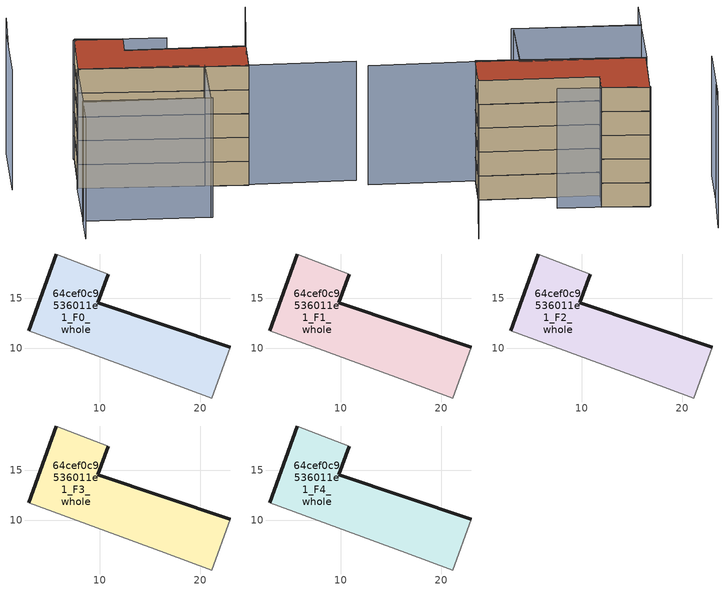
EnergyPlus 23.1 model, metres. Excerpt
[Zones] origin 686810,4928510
64cef0c9536011e1_F0_whole
 floor ground (EU_floor_Construction): 21.16,5.05 22.99,10.13 9.8,14.55 10.84,17.39 5.66,19.42 2.93,11.76 16.49,6.77 z0
 wall outside (EU_wall_Construction): 2.93,11.76 5.66,19.42 / 10.84,17.39 9.8,14.55 22.99,10.13 z0:3
 wall adiabatic (EU_wall_Construction): 5.66,19.42 10.84,17.39 / 22.99,10.13 21.16,5.05 16.49,6.77 2.93,11.76 z0:3
64cef0c9536011e1_F1_whole
 floor to 64cef0c9536011e1_F0_whole (EU_floor_Construction): 21.16,5.05 22.99,10.13 9.8,14.55 10.84,17.39 5.66,19.42 2.93,11.76 16.49,6.77 z3
 wall outside (EU_wall_Construction): 2.93,11.76 5.66,19.42 / 10.84,17.39 9.8,14.55 22.99,10.13 z3:6
 wall adiabatic (EU_wall_Construction): 5.66,19.42 10.84,17.39 / 22.99,10.13 21.16,5.05 16.49,6.77 2.93,11.76 z3:6
64cef0c9536011e1_F2_whole
 floor to 64cef0c9536011e1_F1_whole (EU_floor_Construction): 21.16,5.05 22.99,10.13 9.8,14.55 10.84,17.39 5.66,19.42 2.93,11.76 16.49,6.77 z6
 wall outside (EU_wall_Construction): 2.93,11.76 5.66,19.42 / 10.84,17.39 9.8,14.55 22.99,10.13 z6:9
 wall adiabatic (EU_wall_Construction): 5.66,19.42 10.84,17.39 / 22.99,10.13 21.16,5.05 16.49,6.77 2.93,11.76 z6:9
64cef0c9536011e1_F3_whole
 floor to 64cef0c9536011e1_F2_whole (EU_floor_Construction): 21.16,5.05 22.99,10.13 9.8,14.55 10.84,17.39 5.66,19.42 2.93,11.76 16.49,6.77 z9
 wall outside (EU_wall_Construction): 2.93,11.76 5.66,19.42 / 10.84,17.39 9.8,14.55 22.99,10.13 z9:12
 wall adiabatic (EU_wall_Construction): 5.66,19.42 10.84,17.39 / 22.99,10.13 21.16,5.05 16.49,6.77 2.93,11.76 z9:12
64cef0c9536011e1_F4_whole
 floor to 64cef0c9536011e1_F3_whole (EU_floor_Construction): 21.16,5.05 22.99,10.13 9.8,14.55 10.84,17.39 5.66,19.42 2.93,11.76 16.49,6.77 z12
 wall outside (EU_wall_Construction): 2.93,11.76 5.66,19.42 / 10.84,17.39 9.8,14.55 22.99,10.13 z12:15
 wall adiabatic (EU_wall_Construction): 5.66,19.42 10.84,17.39 / 22.99,10.13 21.16,5.05 16.49,6.77 2.93,11.76 z12:15
 roof outside (EU_roof_Construction): 22.99,10.13 21.16,5.05 16.49,6.77 2.93,11.76 5.66,19.42 10.84,17.39 9.8,14.55 z15
shading: -1.64,-1.07 0.01,3.6 / 0.01,3.6 13.98,-1.33 / 13.79,-1.31 16.43,6.79 / 16.43,6.79 32.93,1.41 / -0.97,23.63 -4.11,14.47 / 0.74,27.72 -1.93,20.82 / 20.91,5.16 27.05,19.86 / 15.52,15.71 5.49,19.31 / 13.81,-1.26 -0.05,3.41 / -0.05,3.41 2.78,11.81 / 2.78,11.81 16.64,7.14 / 16.64,7.14 13.81,-1.26 z0:15
[Building]
EU S2 Campaign: North Axis=0; Terrain=City; Solar Distribution=FullExterior
[Site:Location]
Bologna: Latitude=44.5; Longitude=11.25; Time Zone=1; Elevation=37
[SizingPeriod:WeatherFileDays]
AnnualSizingPeriod: Begin Month=1; Begin Day of Month=1; End Month=12; End Day of Month=31; Day of Week for Start Day=Monday; Use Weather File Daylight Saving Period=No; Use Weather File Rain and Snow Indicators=No
[MATERIAL]
EU_InternalMass_Material: Roughness=MediumRough; Thickness=0.1; Conductivity=1; Density=1800; Specific Heat=900; Thermal Absorptance=0.9; Solar Absorptance=0.7; Visible Absorptance=0.7
[MATERIAL:NOMASS] Roughness=MediumRough; Thermal Absorptance=0.9; Solar Absorptance=0.7; Visible Absorptance=0.7
Name | Thermal Resistance
EU_wall_NoMass | 0.905828
EU_roof_NoMass | 0.37593
EU_floor_NoMass | 0.67114
[CONSTRUCTION]
EU_wall_Construction: EU_wall_NoMass
EU_roof_Construction: EU_roof_NoMass
EU_floor_Construction: EU_floor_NoMass
EU_InternalMass_Construction: EU_InternalMass_Material
[ZONE] Type=1; Multiplier=1; Ceiling Height=autocalculate; Floor Area=autocalculate; Part of Total Floor Area=Yes
Name | Volume
64cef0c9536011e1_F0_whole | 350.796
64cef0c9536011e1_F1_whole; 64cef0c9536011e1_F2_whole; 64cef0c9536011e1_F3_whole; 64cef0c9536011e1_F4_whole | 350.794
[INTERNALMASS] Construction=EU_InternalMass_Construction; Surface Area=116.932
Name | Zone or ZoneList
64cef0c9536011e1_F0_whole_EU_InternalMass | 64cef0c9536011e1_F0_whole
64cef0c9536011e1_F1_whole_EU_InternalMass | 64cef0c9536011e1_F1_whole
64cef0c9536011e1_F2_whole_EU_InternalMass | 64cef0c9536011e1_F2_whole
64cef0c9536011e1_F3_whole_EU_InternalMass | 64cef0c9536011e1_F3_whole
64cef0c9536011e1_F4_whole_EU_InternalMass | 64cef0c9536011e1_F4_whole
[OTHEREQUIPMENT] Fuel Type=Electricity; Design Level Calculation Method=Watts/Area; Power per Zone Floor Area=1; Fraction Latent=0; Fraction Radiant=0; Fraction Lost=0; Carbon Dioxide Generation Rate=0; EndUse Subcategory=EU_Step8_InternalGains
Name | Zone or ZoneList or Space or SpaceList | Schedule
EU_Step8_InternalGain_64cef0c9536011e1_F0_whole_f000 | 64cef0c9536011e1_F0_whole | EU_Step8_GainSchedule_64cef0c9536011e1_F0_whole_f000
EU_Step8_InternalGain_64cef0c9536011e1_F1_whole_f000 | 64cef0c9536011e1_F1_whole | EU_Step8_GainSchedule_64cef0c9536011e1_F1_whole_f000
EU_Step8_InternalGain_64cef0c9536011e1_F2_whole_f000 | 64cef0c9536011e1_F2_whole | EU_Step8_GainSchedule_64cef0c9536011e1_F2_whole_f000
EU_Step8_InternalGain_64cef0c9536011e1_F3_whole_f000 | 64cef0c9536011e1_F3_whole | EU_Step8_GainSchedule_64cef0c9536011e1_F3_whole_f000
EU_Step8_InternalGain_64cef0c9536011e1_F4_whole_f000 | 64cef0c9536011e1_F4_whole | EU_Step8_GainSchedule_64cef0c9536011e1_F4_whole_f000
[ZONEVENTILATION:DESIGNFLOWRATE] Schedule=EU_AlwaysOn; Design Flow Rate Calculation Method=AirChanges/Hour; Air Changes per Hour=0.73129; Ventilation Type=Natural; Fan Pressure Rise=0; Fan Total Efficiency=1; Constant Term Coefficient=1; Temperature Term Coefficient=0; Velocity Term Coefficient=0; Velocity Squared Term Coefficient=0; Minimum Indoor Temperature=-100; Maximum Indoor Temperature=100; Delta Temperature=-100; Minimum Outdoor Temperature=-100; Maximum Outdoor Temperature=100; Maximum Wind Speed=40
Name | Zone or ZoneList or Space or SpaceList
EU_ConstantAir_64cef0c9536011e1_F0_whole | 64cef0c9536011e1_F0_whole
EU_ConstantAir_64cef0c9536011e1_F1_whole | 64cef0c9536011e1_F1_whole
EU_ConstantAir_64cef0c9536011e1_F2_whole | 64cef0c9536011e1_F2_whole
EU_ConstantAir_64cef0c9536011e1_F3_whole | 64cef0c9536011e1_F3_whole
EU_ConstantAir_64cef0c9536011e1_F4_whole | 64cef0c9536011e1_F4_whole
[HVACTEMPLATE:THERMOSTAT] Constant Heating Setpoint=20; Constant Cooling Setpoint=50
EU_HeatOnly_64cef0c9536011e1_F0_whole; EU_HeatOnly_64cef0c9536011e1_F1_whole; EU_HeatOnly_64cef0c9536011e1_F2_whole; EU_HeatOnly_64cef0c9536011e1_F3_whole; EU_HeatOnly_64cef0c9536011e1_F4_whole
[HVACTEMPLATE:ZONE:IDEALLOADSAIRSYSTEM] System Availability Schedule=EU_AlwaysOn; Maximum Heating Supply Air Temperature=50; Minimum Cooling Supply Air Temperature=13; Maximum Heating Supply Air Humidity Ratio=0.0156; Minimum Cooling Supply Air Humidity Ratio=0.0077; Heating Limit=NoLimit; Cooling Limit=NoLimit; Heating Availability Schedule=EU_AlwaysOn; Cooling Availability Schedule=EU_CoolingOff; Dehumidification Control Type=ConstantSensibleHeatRatio; Cooling Sensible Heat Ratio=0.7; Dehumidification Setpoint=60; Humidification Control Type=None; Humidification Setpoint=30; Outdoor Air Method=None; Outdoor Air Flow Rate per Person=0.00944; Outdoor Air Flow Rate per Zone Floor Area=0; Outdoor Air Flow Rate per Zone=0; Demand Controlled Ventilation Type=None; Outdoor Air Economizer Type=NoEconomizer; Heat Recovery Type=None; Sensible Heat Recovery Effectiveness=0.7; Latent Heat Recovery Effectiveness=0.65
Name | Template Thermostat
64cef0c9536011e1_F0_whole | EU_HeatOnly_64cef0c9536011e1_F0_whole
64cef0c9536011e1_F1_whole | EU_HeatOnly_64cef0c9536011e1_F1_whole
64cef0c9536011e1_F2_whole | EU_HeatOnly_64cef0c9536011e1_F2_whole
64cef0c9536011e1_F3_whole | EU_HeatOnly_64cef0c9536011e1_F3_whole
64cef0c9536011e1_F4_whole | EU_HeatOnly_64cef0c9536011e1_F4_whole
[SIZING:ZONE] Zone Cooling Design Supply Air Temperature Input Method=SupplyAirTemperature; Zone Cooling Design Supply Air Temperature=13; Zone Heating Design Supply Air Temperature Input Method=SupplyAirTemperature; Zone Heating Design Supply Air Temperature=50; Zone Cooling Design Supply Air Humidity Ratio=0.008; Zone Heating Design Supply Air Humidity Ratio=0.008; Cooling Design Air Flow Method=DesignDay; Cooling Design Air Flow Rate=0; Cooling Minimum Air Flow per Zone Floor Area=0.000762; Cooling Minimum Air Flow=0; Cooling Minimum Air Flow Fraction=0.2; Heating Design Air Flow Method=DesignDay; Heating Design Air Flow Rate=0; Heating Maximum Air Flow per Zone Floor Area=0.002032; Heating Maximum Air Flow=0.141576; Heating Maximum Air Flow Fraction=0.3; Account for Dedicated Outdoor Air System=No; Dedicated Outdoor Air System Control Strategy=NeutralSupplyAir; Dedicated Outdoor Air Low Setpoint Temperature for Design=autosize; Dedicated Outdoor Air High Setpoint Temperature for Design=autosize; Zone Load Sizing Method=Sensible Load Only No Latent Load; Zone Latent Cooling Design Supply Air Humidity Ratio Input Method=HumidityRatioDifference; Zone Cooling Design Supply Air Humidity Ratio Difference=0.005; Zone Latent Heating Design Supply Air Humidity Ratio Input Method=HumidityRatioDifference; Zone Humidification Design Supply Air Humidity Ratio Difference=0.005
64cef0c9536011e1_F0_whole; 64cef0c9536011e1_F1_whole; 64cef0c9536011e1_F2_whole; 64cef0c9536011e1_F3_whole; 64cef0c9536011e1_F4_whole
[SCHEDULE:CONSTANT]
Name | Hourly Value
EU_AlwaysOn | 1
EU_CoolingOff | 0
[SCHEDULE:FILE] Column Number=1; Rows to Skip at Top=0; Number of Hours of Data=8760; Column Separator=Comma; Interpolate to Timestep=No; Minutes per Item=60; Adjust Schedule for Daylight Savings=Yes
Name | File
EU_Step8_GainSchedule_64cef0c9536011e1_F0_whole_f000 | ../../schedules/64cef0c9536011e1/64cef0c9536011e1_F0_whole_f000_gain.csv
EU_Step8_GainSchedule_64cef0c9536011e1_F1_whole_f000 | ../../schedules/64cef0c9536011e1/64cef0c9536011e1_F1_whole_f000_gain.csv
EU_Step8_GainSchedule_64cef0c9536011e1_F2_whole_f000 | ../../schedules/64cef0c9536011e1/64cef0c9536011e1_F2_whole_f000_gain.csv
EU_Step8_GainSchedule_64cef0c9536011e1_F3_whole_f000 | ../../schedules/64cef0c9536011e1/64cef0c9536011e1_F3_whole_f000_gain.csv
EU_Step8_GainSchedule_64cef0c9536011e1_F4_whole_f000 | ../../schedules/64cef0c9536011e1/64cef0c9536011e1_F4_whole_f000_gain.csv
